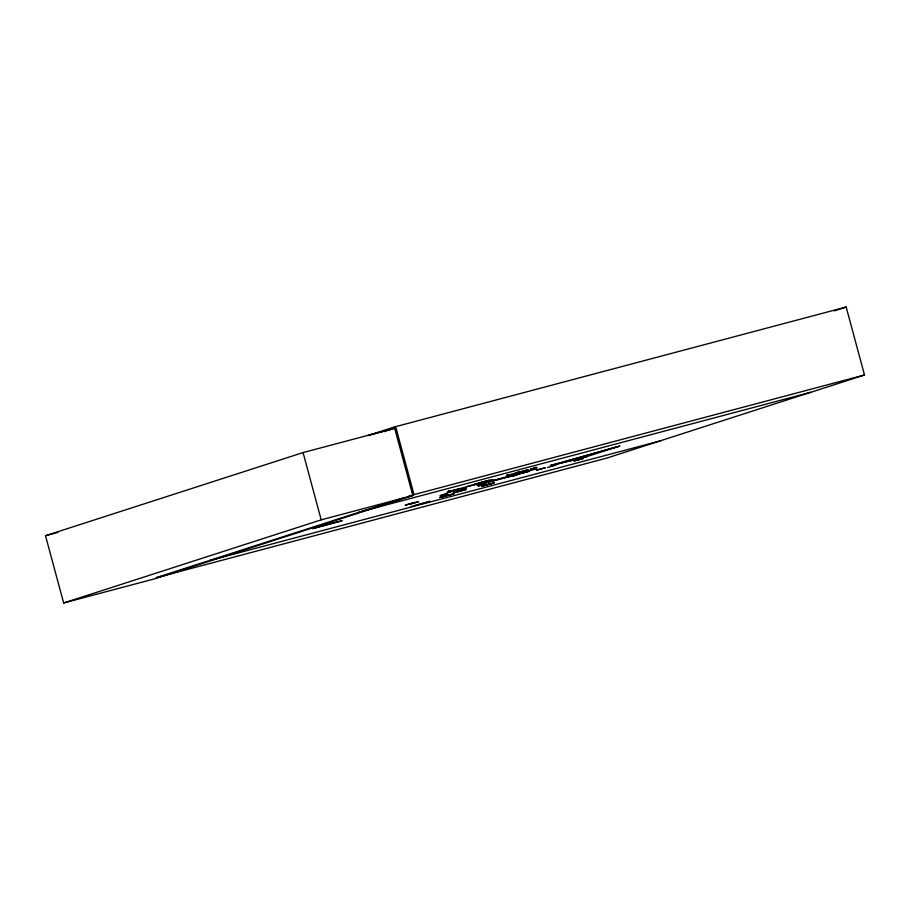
<?xml version="1.0" encoding="UTF-8"?>
<svg xmlns="http://www.w3.org/2000/svg" width="910" height="910" viewBox="0 0 910 910"><rect width="100%" height="100%" fill="white"/><g stroke="black" fill="none" stroke-linecap="round" stroke-linejoin="round"><path stroke-width="1.36" d="M341.33 520.907L312.596 528.687M342.285 520.611L315.11 527.857M440.053 495.677L447.731 493.527L440.451 495.597M439.632 497.497L445.945 495.779M460.483 488.545L457.025 489.318L460.323 488.522M463.702 488.715L460.858 489.66M507.245 475.168L508.178 475.065M517.756 472.495L507.837 475.179M469.537 485.883L479.331 483.153M405.439 505.061L414.96 502.445M411.218 506.529L429.952 501.376L415.62 505.38M429.099 501.626L428.462 501.797M518.905 474.11L509.884 476.601L518.723 474.224M547.57 467.478L556.146 465.09M429.941 501.399L429.281 501.558M506.825 475.304L507.734 475.282M461.325 489.523L453.476 491.548L466.079 488.147L459.868 489.728M480.491 483.085L490.922 480.355M492.549 479.877L490.888 480.366M488.192 484.359L481.811 486.202L483.62 485.781M494.141 482.903L493.584 482.983M450.086 491.047C445.627 492.253 451.917 490.41 448.858 491.286M449.961 491.684L451.098 491.354L448.073 492.173L452.031 491.025M448.3 491.491L449.187 491.207L448.129 491.582M449.005 491.844L447.492 492.333L450.723 491.377M451.587 491.161L452.805 490.843L449.62 491.639L453.794 490.513M530.86 469.298L532.885 468.775M385.169 503.856L361.259 511.557L811.777 392.005L864.5 374.988L846.163 307.023L394.337 426.995L412.822 495.529L155.257 578.658L63.654 602.977L45.5 535.706L303.064 452.577L394.678 428.257L384.134 431.659M394.337 426.995L367.97 435.503L383.076 431.488M834.299 310.856L846.163 307.023M63.654 602.977L321.207 519.849L412.822 495.529M156.156 577.679L207.924 560.981M209.266 560.549L359.95 511.977L358.881 512.262M387.626 503.048L405.075 497.429M407.396 496.667L411.354 495.393M413.049 494.869L413.982 494.562L395.975 427.859M447.015 492.401L453.191 490.683L452.418 490.877M452.168 491.013L450.04 491.514L451.371 491.138M454.443 490.308L451.11 491.161L452.952 490.536M455.512 489.967L452.896 490.695M456.797 489.546L451.178 491.07M478.08 483.654L481.162 482.675M484.893 482.596L484.291 482.8L536.684 468.855L536.081 469.048M532.032 468.968L531.167 469.173L537.15 467.535M532.202 468.832L536.297 467.808M810.708 392.29L607.015 458.026L156.565 577.645M479.627 482.823L489.296 480.23M481.504 482.55L484.62 481.572M486.338 481.276L473.337 484.768M460.471 489.83L463.816 488.784L462.553 489.205M516.345 474.838L513.115 475.782M516.334 474.815L513.001 475.885L515.299 475.202M535.535 467.444L532.998 468.695M534.921 468.218L535.842 467.956L533.624 468.582M451.485 491.263L449.836 491.571L450.757 491.32M541.097 468.934L540.256 469.15M552.688 466.079L551.835 466.295M578.521 459.8L577.679 460.016M480.457 483.085L492.026 479.945M465.169 488.442L465.829 488.215M528.016 469.89L525.013 470.766M531.372 469.15L530.257 469.48L532.816 468.752M494.187 482.891L491.173 483.756M410.091 503.89L413.811 503.025M457.65 491.673L461.268 490.831M474.974 484.507L474.258 484.689M526.333 470.379L528.062 469.833M464.146 488.738L465.192 488.431M487.305 481.936L487.897 481.788M446.366 495.666L439.723 497.577M447.413 495.529L454.386 493.584L447.731 495.495M455.398 489.989L456.001 489.808L455.08 490.08M458.993 488.875L468.73 486.213M485.792 483.824L478.125 486.008L485.405 483.949M454.534 490.228L455.33 489.989L454.34 490.251M525.184 470.55L515.651 473.2L525.036 470.754L523.5 471.198M464.18 488.727L461.313 489.512M483.722 485.599L485.041 485.223M618.015 446.537L550.527 465.624L585.073 457.161L619.903 446.036L550.345 465.647L586.961 456.661M573.994 460.983L583.06 458.549L574.21 460.983M517.904 472.301L520.418 471.846M483.449 482.243L484.984 481.822M488.067 481.162L489.603 480.742M456.706 490.592L458.242 490.171M405.303 505.164L418.35 501.774M418.532 501.706L408.817 504.242M453.043 492.936L466.079 489.523L456.365 492.037M443.352 496.541L443.773 496.439M450.04 494.824L450.757 494.642L442.954 496.655M483.597 485.792L491.195 483.756M507.359 475.236L506.802 475.384L508.292 475.134M486.566 484.825L489.66 484.154M451.155 491.207L451.792 491.025M486.6 481.344L488.226 480.787M484.802 482.004L486.429 481.583M450.359 491.48L451.007 491.309M488.204 484.382L491.343 483.551L489.819 483.779M45.5 535.706L57.808 532.441M412.674 494.96L864.5 374.988M533.34 467.933L536.149 467.251M476.158 483.927L489.455 480.275M448.96 491.366L449.927 491.047M462.462 489.227L463.44 488.966M210.358 560.344L660.808 440.736M484.882 485.428L486.395 485.03M525.161 470.561L526.469 470.22M482.004 482.744L483.301 482.414M453.055 490.695L453.726 490.524M491.32 483.551L492.628 483.221M480.844 485.223L481.788 484.973M526.446 470.231L527.459 469.969M492.606 483.221L493.618 482.971M445.001 494.323L443.943 494.608M545.409 467.66L536.786 470.117M545.363 467.751L536.57 470.117M492.64 479.809L491.991 479.957L492.628 479.82M465.249 488.329L465.897 488.17M482.004 486.145L482.63 486.008M467.239 486.543L470.675 485.724M479.24 483.244L469.583 485.963M482.96 483.073L492.788 480.469L482.983 483.119M448.459 491.411L448.607 491.969M518.893 472.233L517.528 472.404M303.064 452.577L321.207 519.849M477.5 484.984L476.897 485.189L529.29 471.232L477.5 484.984"/></g></svg>
